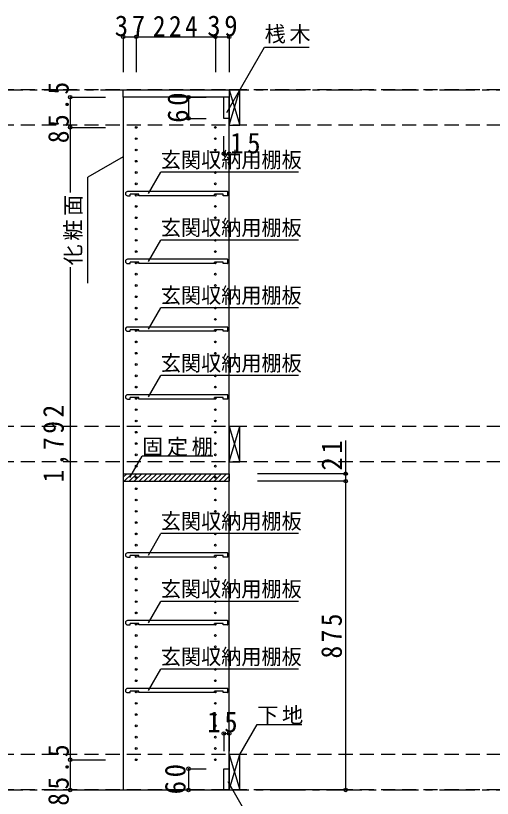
# Model space of a CAD drawing. Units: millimetres, scale not verified. Extents: x -3922 to 3878, y -2932 to 2722.
# Drawn here: x -291 to 1059, y -1735 to 483 of the extents above; entities that cross this region are included whole.
import ezdxf
from ezdxf.enums import TextEntityAlignment as Align

# ---------------------------------------------------------------- set-up
doc = ezdxf.new("R2010")
doc.units = ezdxf.units.MM
doc.header["$LTSCALE"] = 20
doc.header["$PDMODE"] = 32
doc.header["$PDSIZE"] = 10
doc.linetypes.add('CHAIN1', pattern=[8, 5, -1, 1, -1])
doc.linetypes.add('DASHED2', pattern=[3, 2, -1])
for name, color, linetype in [('0-2_本体', 2, 'Continuous'), ('0-3_固定棚', 3, 'Continuous'), ('0-4_可動棚', 2, 'Continuous'), ('0-5', 4, 'Continuous'), ('0-7_桟木・巾木', 2, 'Continuous'), ('0-8_引き出し', 3, 'Continuous'), ('0-A_文字', 7, 'Continuous'), ('0-B_寸法', 7, 'Continuous'), ('0-C_ハッチ', 4, 'Continuous')]:
    doc.layers.add(name, color=color, linetype=linetype)
doc.styles.add('ＭＳ ゴシック', font='')
doc.styles.get('ＭＳ ゴシック').set_extended_font_data('MS Gothic')

msp = doc.modelspace()

# ---------------------------------------------------------------- linework, layer by layer
at = {"layer": '0-2_本体'}
for p, q in [((13.33, 272.73), (313.33, 272.73)), ((313.33, 272.73), (313.33, 251.73))]:
    msp.add_line(p, q, dxfattribs=at)
msp.add_lwpolyline([(313.33, 251.73), (13.33, 251.73), (13.33, 272.73)], dxfattribs=at)
at = {"layer": '0-3_固定棚', "color": 2}
for p, q in [((13.33, -815.27), (13.33, -836.27)), ((13.33, -815.27), (313.33, -815.27)), ((313.33, -815.27), (313.33, -836.27)), ((13.33, -836.27), (313.33, -836.27))]:
    msp.add_line(p, q, dxfattribs=at)
at = {"layer": '0-4_可動棚'}
for p, q in [((308.33, -15.57), (25.83, -15.57)), ((309.83, -26.07), (309.83, -17.07)), ((25.83, -27.57), (32.83, -27.57)), ((32.83, -27.57), (32.83, -23.27)), ((57.83, -23.27), (32.83, -23.27)), ((57.83, -27.57), (57.83, -23.27)), ((271.83, -27.57), (57.83, -27.57)), ((271.83, -27.57), (271.83, -23.27)), ((308.33, -27.57), (296.83, -27.57)), ((308.33, -207.57), (25.83, -207.57)), ((25.83, -219.57), (32.83, -219.57)), ((32.83, -219.57), (32.83, -215.27)), ((57.83, -215.27), (32.83, -215.27)), ((57.83, -219.57), (57.83, -215.27)), ((271.83, -219.57), (57.83, -219.57)), ((271.83, -219.57), (271.83, -215.27)), ((308.33, -219.57), (296.83, -219.57)), ((309.83, -218.07), (309.83, -209.07)), ((308.33, -399.57), (25.83, -399.57)), ((25.83, -411.57), (32.83, -411.57)), ((32.83, -411.57), (32.83, -407.27)), ((57.83, -407.27), (32.83, -407.27)), ((57.83, -411.57), (57.83, -407.27)), ((271.83, -411.57), (57.83, -411.57)), ((271.83, -411.57), (271.83, -407.27)), ((308.33, -411.57), (296.83, -411.57)), ((309.83, -410.07), (309.83, -401.07)), ((308.33, -591.57), (25.83, -591.57)), ((309.83, -602.07), (309.83, -593.07)), ((25.83, -603.57), (32.83, -603.57)), ((32.83, -603.57), (32.83, -599.27)), ((57.83, -599.27), (32.83, -599.27)), ((57.83, -603.57), (57.83, -599.27)), ((271.83, -603.57), (57.83, -603.57)), ((271.83, -603.57), (271.83, -599.27)), ((308.33, -603.57), (296.83, -603.57)), ((308.33, -1039.57), (25.83, -1039.57)), ((309.83, -1050.07), (309.83, -1041.07)), ((25.83, -1051.57), (32.83, -1051.57)), ((32.83, -1051.57), (32.83, -1047.27)), ((57.83, -1047.27), (32.83, -1047.27)), ((57.83, -1051.57), (57.83, -1047.27)), ((271.83, -1051.57), (57.83, -1051.57)), ((271.83, -1051.57), (271.83, -1047.27)), ((308.33, -1051.57), (296.83, -1051.57)), ((308.33, -1231.57), (25.83, -1231.57)), ((32.83, -1243.57), (32.83, -1239.27)), ((57.83, -1239.27), (32.83, -1239.27)), ((57.83, -1243.57), (57.83, -1239.27)), ((271.83, -1243.57), (271.83, -1239.27)), ((309.83, -1242.07), (309.83, -1233.07)), ((25.83, -1243.57), (32.83, -1243.57)), ((271.83, -1243.57), (57.83, -1243.57)), ((308.33, -1243.57), (296.83, -1243.57)), ((308.33, -1423.57), (25.83, -1423.57)), ((25.83, -1435.57), (32.83, -1435.57)), ((32.83, -1435.57), (32.83, -1431.27)), ((57.83, -1431.27), (32.83, -1431.27)), ((57.83, -1435.57), (57.83, -1431.27)), ((271.83, -1435.57), (57.83, -1435.57)), ((271.83, -1435.57), (271.83, -1431.27)), ((308.33, -1435.57), (296.83, -1435.57)), ((309.83, -1434.07), (309.83, -1425.07))]:
    msp.add_line(p, q, dxfattribs=at)
for points in [[(296.83, -27.57), (296.83, -23.27), (271.83, -23.27)], [(296.83, -219.57), (296.83, -215.27), (271.83, -215.27)], [(296.83, -411.57), (296.83, -407.27), (271.83, -407.27)], [(296.83, -603.57), (296.83, -599.27), (271.83, -599.27)], [(296.83, -1051.57), (296.83, -1047.27), (271.83, -1047.27)], [(296.83, -1243.57), (296.83, -1239.27), (271.83, -1239.27)], [(296.83, -1435.57), (296.83, -1431.27), (271.83, -1431.27)]]:
    msp.add_lwpolyline(points, dxfattribs=at)
for centre, radius, start, end in [((25.83, -21.57), 6, 90, 180), ((25.83, -21.57), 6, 180, 270), ((308.33, -17.07), 1.5, 0, 90), ((308.33, -26.07), 1.5, 270, 0), ((25.83, -213.57), 6, 90, 180), ((25.83, -213.57), 6, 180, 270), ((308.33, -209.07), 1.5, 0, 90), ((308.33, -218.07), 1.5, 270, 0), ((25.83, -405.57), 6, 90, 180), ((25.83, -405.57), 6, 180, 270), ((308.33, -401.07), 1.5, 0, 90), ((308.33, -410.07), 1.5, 270, 0), ((25.83, -597.57), 6, 90, 180), ((25.83, -597.57), 6, 180, 270), ((308.33, -593.07), 1.5, 0, 90), ((308.33, -602.07), 1.5, 270, 0), ((25.83, -1045.57), 6, 90, 180), ((308.33, -1041.07), 1.5, 0, 90), ((25.83, -1045.57), 6, 180, 270), ((308.33, -1050.07), 1.5, 270, 0), ((25.83, -1237.57), 6, 90, 180), ((25.83, -1237.57), 6, 180, 270), ((308.33, -1233.07), 1.5, 0, 90), ((308.33, -1242.07), 1.5, 270, 0), ((25.83, -1429.57), 6, 90, 180), ((25.83, -1429.57), 6, 180, 270), ((308.33, -1425.07), 1.5, 0, 90), ((308.33, -1434.07), 1.5, 270, 0)]:
    msp.add_arc(centre, radius, start, end, dxfattribs=at)
at = {"layer": '0-5', "color": 3}
msp.add_lwpolyline([(13.33, -1711.27), (313.33, -1711.27), (313.33, 251.73), (13.33, 251.73)], close=True, dxfattribs=at)
at = {"layer": '0-5'}
for centre in [(50.33, 166.23), (274.33, 166.23), (50.33, 134.23), (274.33, 134.23), (50.33, 102.23), (274.33, 102.23), (50.33, 70.23), (274.33, 70.23), (50.33, 38.23), (274.33, 38.23), (50.33, 6.23), (274.33, 6.23), (50.33, -25.77), (274.33, -25.77), (50.33, -57.77), (274.33, -57.77), (50.33, -89.77), (274.33, -89.77), (50.33, -121.77), (274.33, -121.77), (50.33, -153.77), (274.33, -153.77), (50.33, -185.77), (274.33, -185.77), (50.33, -217.77), (274.33, -217.77), (50.33, -249.77), (274.33, -249.77), (50.33, -281.77), (274.33, -281.77), (50.33, -313.77), (274.33, -313.77), (50.33, -345.77), (274.33, -345.77), (50.33, -377.77), (274.33, -377.77), (50.33, -409.77), (274.33, -409.77), (50.33, -441.77), (274.33, -441.77), (50.33, -473.77), (274.33, -473.77), (50.33, -505.77), (274.33, -505.77), (50.33, -537.77), (274.33, -537.77), (50.33, -569.77), (274.33, -569.77), (50.33, -601.77), (274.33, -601.77), (50.33, -633.77), (274.33, -633.77), (50.33, -665.77), (274.33, -665.77), (50.33, -697.77), (274.33, -697.77), (50.33, -729.77), (274.33, -729.77), (50.33, -761.77), (274.33, -761.77), (50.33, -793.77), (274.33, -793.77), (50.33, -825.77), (274.33, -825.77), (50.33, -857.77), (274.33, -857.77), (50.33, -889.77), (274.33, -889.77), (50.33, -921.77), (274.33, -921.77), (50.33, -953.77), (274.33, -953.77), (50.33, -985.77), (274.33, -985.77), (50.33, -1017.77), (274.33, -1017.77), (50.33, -1049.77), (274.33, -1049.77), (50.33, -1081.77), (274.33, -1081.77), (50.33, -1113.77), (274.33, -1113.77), (50.33, -1145.77), (274.33, -1145.77), (50.33, -1177.77), (274.33, -1177.77), (50.33, -1209.77), (274.33, -1209.77), (50.33, -1241.77), (274.33, -1241.77), (50.33, -1273.77), (274.33, -1273.77), (50.33, -1305.77), (274.33, -1305.77), (50.33, -1337.77), (274.33, -1337.77), (50.33, -1369.77), (274.33, -1369.77), (50.33, -1401.77), (274.33, -1401.77), (50.33, -1433.77), (274.33, -1433.77), (50.33, -1465.77), (274.33, -1465.77), (50.33, -1497.77), (274.33, -1497.77), (50.33, -1529.77), (274.33, -1529.77), (50.33, -1561.77), (274.33, -1561.77), (50.33, -1593.77), (274.33, -1593.77), (50.33, -1625.77), (274.33, -1625.77)]:
    msp.add_circle(centre, 2.5, dxfattribs=at)
at = {"layer": '0-7_桟木・巾木'}
for p, q in [((313.33, 251.73), (298.33, 251.73)), ((298.33, 191.73), (298.33, 251.73)), ((313.33, 251.73), (313.33, 191.73)), ((298.33, -1651.27), (313.33, -1651.27)), ((313.33, -1651.27), (313.33, -1711.27))]:
    msp.add_line(p, q, dxfattribs=at)
for points in [[(313.33, 191.73), (301.84, 191.73), (298.33, 191.73)], [(313.33, -1711.27), (298.33, -1711.27), (298.33, -1651.27)]]:
    msp.add_lwpolyline(points, dxfattribs=at)
at = {"layer": '0-8_引き出し'}
for p, q in [((313.33, 272.73), (313.33, 172.73)), ((343.33, 272.73), (313.33, 272.73)), ((343.33, 172.73), (343.33, 272.73)), ((313.33, 172.73), (343.33, 172.73)), ((313.33, -681.27), (313.33, -781.27)), ((343.33, -681.27), (313.33, -681.27)), ((343.33, -781.27), (343.33, -681.27)), ((313.33, -781.27), (343.33, -781.27)), ((313.33, -1611.27), (313.33, -1711.27)), ((343.33, -1611.27), (313.33, -1611.27)), ((343.33, -1711.27), (343.33, -1611.27)), ((313.33, -1711.27), (343.33, -1711.27))]:
    msp.add_line(p, q, dxfattribs=at)
at = {"layer": '0-8_引き出し', "color": 7}
for p, q in [((313.33, 172.73), (343.33, 272.73)), ((313.33, 272.73), (343.33, 172.73)), ((313.33, -781.27), (343.33, -681.27)), ((313.33, -681.27), (343.33, -781.27)), ((313.33, -1711.27), (343.33, -1611.27)), ((313.33, -1611.27), (343.33, -1711.27))]:
    msp.add_line(p, q, dxfattribs=at)
at = {"layer": '0-A_文字'}
for p, q in [((306.66, 208.2), (413.74, 393.67)), ((413.74, 393.67), (539.77, 393.67)), ((13.33, 82.66), (-86.67, 24.93)), ((-86.67, -275.07), (-86.67, 24.93)), ((84.83, -21.57), (119.85, 39.09)), ((509.85, 39.09), (119.85, 39.09)), ((84.83, -213.57), (119.85, -152.91)), ((509.85, -152.91), (119.85, -152.91)), ((84.83, -405.57), (119.85, -344.91)), ((509.85, -344.91), (119.85, -344.91)), ((84.83, -597.57), (119.85, -536.91)), ((509.85, -536.91), (119.85, -536.91)), ((31.88, -826.33), (66.9, -765.68)), ((266.9, -765.68), (66.9, -765.68)), ((84.83, -1045.57), (119.85, -984.91)), ((509.85, -984.91), (119.85, -984.91)), ((84.83, -1237.57), (119.85, -1176.91)), ((509.85, -1176.91), (119.85, -1176.91)), ((84.83, -1429.57), (119.85, -1368.91)), ((509.85, -1368.91), (119.85, -1368.91)), ((343.33, -1611.27), (392.75, -1525.68)), ((392.75, -1525.68), (518.78, -1525.68))]:
    msp.add_line(p, q, dxfattribs=at)
at = {"layer": '0-A_文字', "linetype": 'CHAIN1'}
for p, q in [((-2130.67, 272.73), (1863.33, 272.73)), ((-2130.67, -1711.27), (1863.33, -1711.27))]:
    msp.add_line(p, q, dxfattribs=at)
at = {"layer": '0-A_文字'}
msp.add_lwpolyline([(309.52, -1687.54), (416.61, -1873.01), (542.63, -1873.01)], dxfattribs=at)
at = {"layer": '0-B_寸法', "color": 4}
for p, q in [((13.33, 422.73), (313.33, 422.73)), ((13.33, 422.73), (13.33, 322.73)), ((50.33, 422.73), (50.33, 322.73)), ((274.33, 422.73), (274.33, 322.73)), ((313.33, 422.73), (313.33, 322.73)), ((-136.67, 251.73), (-36.67, 251.73)), ((-136.67, 251.73), (-136.67, -17.89)), ((198.33, 251.73), (198.33, 191.73)), ((198.33, 251.73), (248.33, 251.73)), ((198.33, 191.73), (248.33, 191.73)), ((-136.67, 166.23), (-36.67, 166.23)), ((298.33, 91.73), (298.33, 141.73)), ((313.33, 91.73), (313.33, 141.73)), ((298.33, 91.73), (313.33, 91.73)), ((-136.67, -229.87), (-136.67, -1711.27)), ((643.33, -1711.27), (643.33, -721.37)), ((643.33, -815.27), (393.33, -815.27)), ((643.33, -836.27), (393.33, -836.27)), ((298.33, -1551.27), (313.33, -1551.27)), ((298.33, -1551.27), (298.33, -1601.27)), ((313.33, -1551.27), (313.33, -1601.27)), ((-136.67, -1625.77), (-36.67, -1625.77)), ((198.33, -1651.27), (198.33, -1711.27)), ((198.33, -1651.27), (248.33, -1651.27)), ((-136.67, -1711.27), (-36.67, -1711.27)), ((198.33, -1711.27), (248.33, -1711.27)), ((643.33, -1711.27), (393.33, -1711.27))]:
    msp.add_line(p, q, dxfattribs=at)
at = {"layer": '0-B_寸法', "color": 4, "linetype": 'DASHED2'}
for p, q in [((1863.33, 272.73), (-2130.67, 272.73)), ((1863.33, 172.73), (-2130.67, 172.73)), ((1863.33, -681.27), (-2130.67, -681.27)), ((1863.33, -781.27), (-2130.67, -781.27)), ((1863.33, -1611.27), (-2130.67, -1611.27)), ((1863.33, -1711.27), (-2130.67, -1711.27))]:
    msp.add_line(p, q, dxfattribs=at)
at = {"layer": '0-B_寸法'}
for p in [(13.33, 422.73), (50.33, 422.73), (274.33, 422.73), (313.33, 422.73), (-136.67, 251.73), (198.33, 251.73), (198.33, 191.73), (-136.67, 166.23), (298.33, 91.73), (313.33, 91.73), (643.33, -815.27), (643.33, -836.27), (298.33, -1551.27), (313.33, -1551.27), (-136.67, -1625.77), (198.33, -1651.27), (-136.67, -1711.27), (198.33, -1711.27), (643.33, -1711.27)]:
    msp.add_point(p, dxfattribs=at)
at = {"layer": '0-C_ハッチ'}
for p, q in [((13.33, -825.22), (23.28, -815.27)), ((16.42, -836.27), (37.42, -815.27)), ((30.57, -836.27), (51.57, -815.27)), ((44.71, -836.27), (65.71, -815.27)), ((58.85, -836.27), (79.85, -815.27)), ((72.99, -836.27), (93.99, -815.27)), ((87.13, -836.27), (108.13, -815.27)), ((101.28, -836.27), (122.28, -815.27)), ((115.42, -836.27), (136.42, -815.27)), ((129.56, -836.27), (150.56, -815.27)), ((143.7, -836.27), (164.7, -815.27)), ((157.85, -836.27), (178.85, -815.27)), ((171.99, -836.27), (192.99, -815.27)), ((186.13, -836.27), (207.13, -815.27)), ((200.27, -836.27), (221.27, -815.27)), ((214.41, -836.27), (235.41, -815.27)), ((228.56, -836.27), (249.56, -815.27)), ((242.7, -836.27), (263.7, -815.27)), ((256.84, -836.27), (277.84, -815.27)), ((270.98, -836.27), (291.98, -815.27)), ((285.12, -836.27), (306.12, -815.27)), ((299.27, -836.27), (313.33, -822.2))]:
    msp.add_line(p, q, dxfattribs=at)

# ---------------------------------------------------------------- texts
at = {"layer": '0-A_文字', "style": 'ＭＳ ゴシック', "width": 0.95}
for p in [(119.85, 39.09), (119.85, -152.91), (119.85, -344.91), (119.85, -536.91), (119.85, -984.91), (119.85, -1176.91), (119.85, -1368.91)]:
    msp.add_text('玄関収納用棚板', height=43.99, dxfattribs=at).set_placement(p, align=Align.BOTTOM_LEFT)
at = {"layer": '0-A_文字', "char_height": 43.99, "attachment_point": 7, "style": 'ＭＳ ゴシック'}
for s, insert in [('\\T1.17;桟木', (413.74, 403.88)), ('\\T1.17;固定棚', (66.9, -765.68)), ('\\T1.17;下地', (392.75, -1525.68))]:
    msp.add_mtext(s, dxfattribs=dict(at, insert=insert))
at = {"layer": '0-A_文字', "insert": (-101.67, -225.07), "char_height": 43.99, "attachment_point": 7, "rotation": 90, "style": 'ＭＳ ゴシック'}
msp.add_mtext('\\T1.17;化粧面', dxfattribs=at)
at = {"layer": '0-B_寸法', "char_height": 58.65, "attachment_point": 7, "style": 'ＭＳ ゴシック'}
for s, insert in [('\\T1.27;\\W0.95;37', (-10.67, 423.94)), ('\\T1.27;\\W0.9;224', (97.33, 423.94)), ('\\T1.27;\\W0.95;39', (251.33, 423.94)), ('\\T1.27;\\W0.95;15', (316.23, 91.73)), ('\\T1.27;\\W0.95;15', (251.32, -1548.8))]:
    msp.add_mtext(s, dxfattribs=dict(at, insert=insert))
at = {"layer": '0-B_寸法', "char_height": 58.65, "attachment_point": 7, "rotation": 90, "style": 'ＭＳ ゴシック'}
for s, insert in [('\\T1.28;\\W0.9;85.5', (-139.99, 121.48)), ('\\T1.27;\\W0.95;60', (198.33, 179.23)), ('\\T1.28;\\W0.9;1,792', (-139.99, -839.77)), ('\\T1.27;\\W0.95;21', (633.33, -806.37)), ('\\T1.27;\\W0.9;875', (633.33, -1338.77)), ('\\T1.28;\\W0.9;85.5', (-139.99, -1756.02)), ('\\T1.27;\\W0.95;60', (190.72, -1723.77))]:
    msp.add_mtext(s, dxfattribs=dict(at, insert=insert))

doc.saveas('drawing.dxf')
